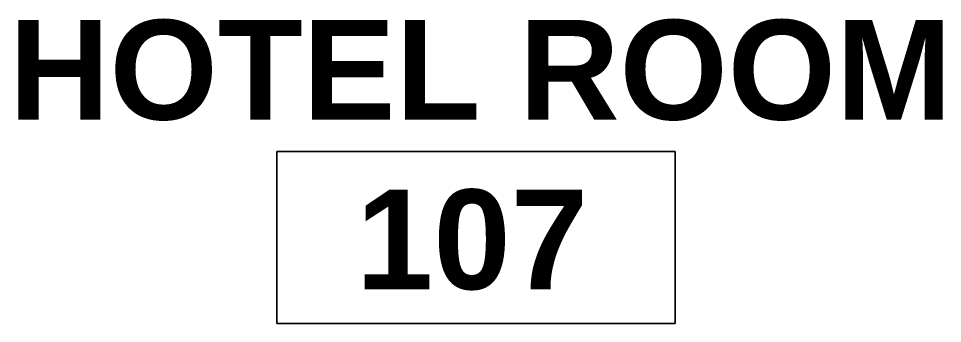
# Model space of a CAD drawing. Header units: inches. Extents: x -4688 to 1542, y -3558 to 978.
# Drawn here: x -1079.35 to -1037.59, y -278.92 to -265.14 of the extents above; entities that cross this region are included whole.
import ezdxf

# ---------------------------------------------------------------- set-up
doc = ezdxf.new("R2010")
doc.units = ezdxf.units.IN
doc.header["$MEASUREMENT"] = 0
doc.layers.add('A-AREA-IDEN', color=2, linetype='Continuous', lineweight=9)
doc.styles.add('Swis721 Lt BT_B', font='', dxfattribs={"height": 4.5})
doc.styles.get('Swis721 Lt BT_B').set_extended_font_data('Swis721 Lt BT', bold=True)

# ---------------------------------------------------------------- blocks, each defined once
blk = doc.blocks.new('Room Tag - Room Name and Number-3379422-1st Floor Power _ Signal')
at = {"layer": 'A-AREA-IDEN'}
for p, q in [((-0.18806, -0.16357), (-0.18806, -0.00182)), ((-0.18806, -0.00182), (0.18694, -0.00182)), ((0.18694, -0.00182), (-0.18806, -0.00182)), ((-0.18806, -0.00182), (-0.18806, -0.16357)), ((0.18694, -0.00182), (0.18694, -0.16357)), ((0.18694, -0.16357), (0.18694, -0.00182)), ((0.18694, -0.16357), (-0.18806, -0.16357)), ((-0.18806, -0.16357), (0.18694, -0.16357))]:
    blk.add_line(p, q, dxfattribs=at)

msp = doc.modelspace()

# ---------------------------------------------------------------- block references
at = {"layer": 'A-AREA-IDEN', "xscale": 47.99999999999997, "yscale": 47.99999999999997, "zscale": 47.99999999999997}
msp.add_blockref('Room Tag - Room Name and Number-3379422-1st Floor Power _ Signal', (-1058.651, -271.064), dxfattribs=at)

# ---------------------------------------------------------------- texts
at = {"layer": 'A-AREA-IDEN', "char_height": 4.5, "attachment_point": 1, "style": 'Swis721 Lt BT_B'}
for s, insert, width in [('HOTEL ROOM', (-1079.773, -265.205), 51.0555), ('107', (-1064.099, -272.865), 12.726)]:
    msp.add_mtext(s, dxfattribs=dict(at, insert=insert, width=width))

doc.saveas('drawing.dxf')
